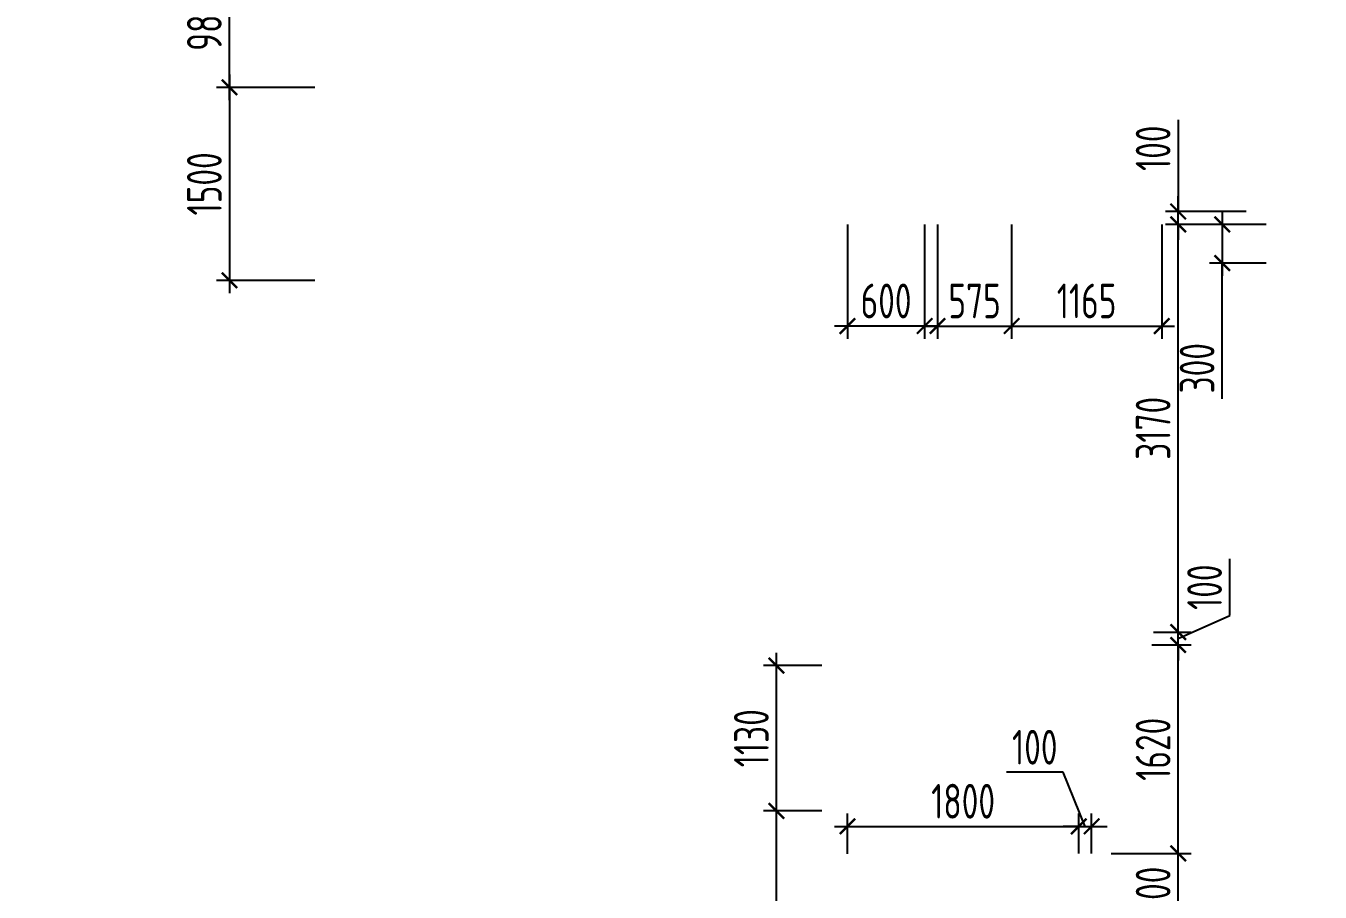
# Model space of a CAD drawing. Header units: millimetres. Extents: x -350007 to 536090, y -888 to 198380.
# Drawn here: x -201025 to -190965, y 65906 to 72639 of the extents above; entities that cross this region are included whole.
import ezdxf

# ---------------------------------------------------------------- set-up
doc = ezdxf.new("R2010")
doc.units = ezdxf.units.MM
doc.layers.add('АР_Размеры нов.', color=15, linetype='Continuous', lineweight=0)
doc.styles.add('ISOCPEUR', font='isocpeur.ttf', dxfattribs={"width": 0.7})
doc.dimstyles.new('R_100', dxfattribs={"dimtxt": 270, "dimasz": 120, "dimexe": 100, "dimexo": 0, "dimgap": 60, "dimtad": 1, "dimdec": 0, "dimrnd": 5, "dimzin": 0, "dimdsep": 46, "dimtxsty": 'ISOCPEUR', "dimblk": 'ARCHTICK', "dimcen": 0, "dimdle": 100, "dimclrd": 256, "dimclre": 256, "dimclrt": 256, "dimadec": 0, "dimazin": 0, "dimtfac": 2, "dimtdec": 0, "dimtofl": 0, "dimtmove": 1, "dimatfit": 3, "dimfxl": 1, "dimtvp": 3, "dimtolj": 1, "dimtzin": 0, "dimarcsym": 0})

# ---------------------------------------------------------------- blocks, each defined once
blk = doc.blocks.new('_ArchTick')
at = {"color": 0, "linetype": 'ByBlock', "const_width": 0.15}
blk.add_lwpolyline([(-0.5, -0.5), (0.5, 0.5)], dxfattribs=at)
blk = doc.blocks.new('*D2764')
at = {"layer": 'АР_Размеры нов.', "lineweight": -2, "ltscale": 100, "transparency": 16777216}
for p, q in [((-193363, 71096), (-193363, 70206)), ((-192196, 71096), (-192196, 70206)), ((-193463, 70306), (-192096, 70306))]:
    blk.add_line(p, q, dxfattribs=at)
at = {"layer": 'АР_Размеры нов.', "lineweight": -2, "ltscale": 100, "transparency": 16777216, "xscale": 120, "yscale": 120, "zscale": 120, "rotation": 180}
blk.add_blockref('_ArchTick', (-193363, 70306), dxfattribs=at)
at = {"layer": 'АР_Размеры нов.', "lineweight": -2, "ltscale": 100, "transparency": 16777216, "xscale": 120, "yscale": 120, "zscale": 120}
blk.add_blockref('_ArchTick', (-192196, 70306), dxfattribs=at)
at = {"layer": 'АР_Размеры нов.', "ltscale": 100, "transparency": 16777216, "insert": (-192780, 70501), "char_height": 270, "attachment_point": 5, "style": 'ISOCPEUR'}
blk.add_mtext('\\A1;1165', dxfattribs=at)
blk = doc.blocks.new('*D2766')
at = {"layer": 'АР_Размеры нов.', "lineweight": -2, "ltscale": 100, "transparency": 16777216}
for p, q in [((-199443, 72261), (-199443, 70561)), ((-198779, 72161), (-199543, 72161)), ((-198779, 70661), (-199543, 70661))]:
    blk.add_line(p, q, dxfattribs=at)
at = {"layer": 'АР_Размеры нов.', "lineweight": -2, "ltscale": 100, "transparency": 16777216, "xscale": 120, "yscale": 120, "zscale": 120}
for p, rotation in [((-199443, 72161), 90), ((-199443, 70661), 270)]:
    blk.add_blockref('_ArchTick', p, dxfattribs=dict(at, rotation=rotation))
at = {"layer": 'АР_Размеры нов.', "ltscale": 100, "transparency": 16777216, "insert": (-199638, 71411), "char_height": 270, "attachment_point": 5, "rotation": 90, "style": 'ISOCPEUR'}
blk.add_mtext('\\A1;1500', dxfattribs=at)
blk = doc.blocks.new('*D2693')
at = {"layer": 'АР_Размеры нов.', "lineweight": -2, "ltscale": 100, "transparency": 16777216}
for p, q in [((-199443, 72061), (-199443, 73241)), ((-198979, 73141), (-199543, 73141)), ((-198979, 72161), (-199543, 72161))]:
    blk.add_line(p, q, dxfattribs=at)
at = {"layer": 'АР_Размеры нов.', "lineweight": -2, "ltscale": 100, "transparency": 16777216, "xscale": 120, "yscale": 120, "zscale": 120}
for p, rotation in [((-199443, 73141), 90), ((-199443, 72161), 270)]:
    blk.add_blockref('_ArchTick', p, dxfattribs=dict(at, rotation=rotation))
at = {"layer": 'АР_Размеры нов.', "ltscale": 100, "transparency": 16777216, "insert": (-199638, 72651), "char_height": 270, "attachment_point": 5, "rotation": 90, "style": 'ISOCPEUR'}
blk.add_mtext('\\A1;980', dxfattribs=at)
blk = doc.blocks.new('*D2694')
at = {"layer": 'АР_Размеры нов.', "lineweight": -2, "ltscale": 100, "transparency": 16777216}
for p, q in [((-193939, 71096), (-193939, 70206)), ((-193363, 71096), (-193363, 70206)), ((-194039, 70306), (-193263, 70306))]:
    blk.add_line(p, q, dxfattribs=at)
at = {"layer": 'АР_Размеры нов.', "lineweight": -2, "ltscale": 100, "transparency": 16777216, "xscale": 120, "yscale": 120, "zscale": 120, "rotation": 180}
blk.add_blockref('_ArchTick', (-193939, 70306), dxfattribs=at)
at = {"layer": 'АР_Размеры нов.', "lineweight": -2, "ltscale": 100, "transparency": 16777216, "xscale": 120, "yscale": 120, "zscale": 120}
blk.add_blockref('_ArchTick', (-193363, 70306), dxfattribs=at)
at = {"layer": 'АР_Размеры нов.', "ltscale": 100, "transparency": 16777216, "insert": (-193651, 70501), "char_height": 270, "attachment_point": 5, "style": 'ISOCPEUR'}
blk.add_mtext('\\A1;575', dxfattribs=at)
blk = doc.blocks.new('*D1688')
at = {"layer": 'АР_Размеры нов.', "lineweight": -2, "ltscale": 500, "transparency": 16777216}
for p, q in [((-194639, 71096), (-194639, 70206)), ((-194039, 71096), (-194039, 70206)), ((-193939, 70306), (-194739, 70306))]:
    blk.add_line(p, q, dxfattribs=at)
at = {"layer": 'АР_Размеры нов.', "lineweight": -2, "ltscale": 500, "transparency": 16777216, "xscale": 120, "yscale": 120, "zscale": 120, "rotation": 180}
blk.add_blockref('_ArchTick', (-194639, 70306), dxfattribs=at)
at = {"layer": 'АР_Размеры нов.', "lineweight": -2, "ltscale": 500, "transparency": 16777216, "xscale": 120, "yscale": 120, "zscale": 120}
blk.add_blockref('_ArchTick', (-194039, 70306), dxfattribs=at)
at = {"layer": 'АР_Размеры нов.', "lineweight": 13, "ltscale": 500, "transparency": 16777216, "insert": (-194339, 70501), "char_height": 270, "attachment_point": 5, "style": 'ISOCPEUR'}
blk.add_mtext('\\A1;600', dxfattribs=at)
blk = doc.blocks.new('*D1698')
at = {"layer": 'АР_Размеры нов.', "lineweight": -2, "ltscale": 500, "transparency": 16777216}
for p, q in [((-192068, 65506), (-192068, 66306)), ((-192590, 66206), (-191968, 66206)), ((-193562, 65606), (-191968, 65606))]:
    blk.add_line(p, q, dxfattribs=at)
at = {"layer": 'АР_Размеры нов.', "lineweight": -2, "ltscale": 500, "transparency": 16777216, "xscale": 120, "yscale": 120, "zscale": 120}
for p, rotation in [((-192068, 66206), 90), ((-192068, 65606), 270)]:
    blk.add_blockref('_ArchTick', p, dxfattribs=dict(at, rotation=rotation))
at = {"layer": 'АР_Размеры нов.', "lineweight": 13, "ltscale": 500, "transparency": 16777216, "insert": (-192263, 65906), "char_height": 270, "attachment_point": 5, "rotation": 90, "style": 'ISOCPEUR'}
blk.add_mtext('\\A1;600', dxfattribs=at)
blk = doc.blocks.new('*D1699')
at = {"layer": 'АР_Размеры нов.', "lineweight": -2, "ltscale": 500, "transparency": 16777216}
for p, q in [((-192068, 66106), (-192068, 67927)), ((-192274, 67827), (-191968, 67827)), ((-192590, 66206), (-191968, 66206))]:
    blk.add_line(p, q, dxfattribs=at)
at = {"layer": 'АР_Размеры нов.', "lineweight": -2, "ltscale": 500, "transparency": 16777216, "xscale": 120, "yscale": 120, "zscale": 120}
for p, rotation in [((-192068, 67827), 90), ((-192068, 66206), 270)]:
    blk.add_blockref('_ArchTick', p, dxfattribs=dict(at, rotation=rotation))
at = {"layer": 'АР_Размеры нов.', "lineweight": 13, "ltscale": 500, "transparency": 16777216, "insert": (-192263, 67016), "char_height": 270, "attachment_point": 5, "rotation": 90, "style": 'ISOCPEUR'}
blk.add_mtext('\\A1;1620', dxfattribs=at)
blk = doc.blocks.new('*D1700')
at = {"layer": 'АР_Размеры нов.', "lineweight": -2, "ltscale": 500, "transparency": 16777216}
for p, q in [((-191668, 68055), (-191668, 68497)), ((-192068, 67877), (-191668, 68055)), ((-192068, 67927), (-192068, 68047)), ((-192261, 67927), (-191968, 67927)), ((-192068, 67827), (-192068, 67927)), ((-192274, 67827), (-191968, 67827)), ((-192068, 67827), (-192068, 67707))]:
    blk.add_line(p, q, dxfattribs=at)
at = {"layer": 'АР_Размеры нов.', "lineweight": -2, "ltscale": 500, "transparency": 16777216, "xscale": 120, "yscale": 120, "zscale": 120}
for p, rotation in [((-192068, 67927), 270), ((-192068, 67827), 90)]:
    blk.add_blockref('_ArchTick', p, dxfattribs=dict(at, rotation=rotation))
at = {"layer": 'АР_Размеры нов.', "lineweight": 13, "ltscale": 500, "transparency": 16777216, "insert": (-191863, 68276), "char_height": 270, "attachment_point": 5, "rotation": 90, "style": 'ISOCPEUR'}
blk.add_mtext('\\A1;100', dxfattribs=at)
blk = doc.blocks.new('*D1701')
at = {"layer": 'АР_Размеры нов.', "lineweight": -2, "ltscale": 500, "transparency": 16777216}
for p, q in [((-192068, 67827), (-192068, 71196)), ((-191684, 71096), (-192168, 71096)), ((-192261, 67927), (-191968, 67927))]:
    blk.add_line(p, q, dxfattribs=at)
at = {"layer": 'АР_Размеры нов.', "lineweight": -2, "ltscale": 500, "transparency": 16777216, "xscale": 120, "yscale": 120, "zscale": 120}
for p, rotation in [((-192068, 71096), 90), ((-192068, 67927), 270)]:
    blk.add_blockref('_ArchTick', p, dxfattribs=dict(at, rotation=rotation))
at = {"layer": 'АР_Размеры нов.', "lineweight": 13, "ltscale": 500, "transparency": 16777216, "insert": (-192263, 69511), "char_height": 270, "attachment_point": 5, "rotation": 90, "style": 'ISOCPEUR'}
blk.add_mtext('\\A1;3170', dxfattribs=at)
blk = doc.blocks.new('*D1743')
at = {"layer": 'АР_Размеры нов.', "lineweight": -2, "ltscale": 500, "transparency": 16777216}
for p, q in [((-194639, 66203), (-194639, 66517)), ((-192841, 66206), (-192841, 66517)), ((-194739, 66417), (-192741, 66417))]:
    blk.add_line(p, q, dxfattribs=at)
at = {"layer": 'АР_Размеры нов.', "lineweight": -2, "ltscale": 500, "transparency": 16777216, "xscale": 120, "yscale": 120, "zscale": 120, "rotation": 180}
blk.add_blockref('_ArchTick', (-194639, 66417), dxfattribs=at)
at = {"layer": 'АР_Размеры нов.', "lineweight": -2, "ltscale": 500, "transparency": 16777216, "xscale": 120, "yscale": 120, "zscale": 120}
blk.add_blockref('_ArchTick', (-192841, 66417), dxfattribs=at)
at = {"layer": 'АР_Размеры нов.', "lineweight": 13, "ltscale": 500, "transparency": 16777216, "insert": (-193740, 66612), "char_height": 270, "attachment_point": 5, "style": 'ISOCPEUR'}
blk.add_mtext('\\A1;1800', dxfattribs=at)
blk = doc.blocks.new('*D1744')
at = {"layer": 'АР_Размеры нов.', "lineweight": -2, "ltscale": 500, "transparency": 16777216}
for p, q in [((-192962, 66837), (-193404, 66837)), ((-192791, 66417), (-192962, 66837)), ((-192841, 66206), (-192841, 66517)), ((-192741, 66206), (-192741, 66517)), ((-192841, 66417), (-192961, 66417)), ((-192841, 66417), (-192741, 66417)), ((-192741, 66417), (-192621, 66417))]:
    blk.add_line(p, q, dxfattribs=at)
at = {"layer": 'АР_Размеры нов.', "lineweight": -2, "ltscale": 500, "transparency": 16777216, "xscale": 120, "yscale": 120, "zscale": 120}
blk.add_blockref('_ArchTick', (-192841, 66417), dxfattribs=at)
at = {"layer": 'АР_Размеры нов.', "lineweight": -2, "ltscale": 500, "transparency": 16777216, "xscale": 120, "yscale": 120, "zscale": 120, "rotation": 180}
blk.add_blockref('_ArchTick', (-192741, 66417), dxfattribs=at)
at = {"layer": 'АР_Размеры нов.', "lineweight": 13, "ltscale": 500, "transparency": 16777216, "insert": (-193183, 67032), "char_height": 270, "attachment_point": 5, "style": 'ISOCPEUR'}
blk.add_mtext('\\A1;100', dxfattribs=at)
blk = doc.blocks.new('*D1978')
at = {"layer": 'АР_Размеры нов.', "lineweight": -2, "ltscale": 500, "transparency": 16777216}
for p, q in [((-195191, 61556), (-195191, 66637)), ((-194839, 66537), (-195291, 66537)), ((-194839, 61656), (-195291, 61656))]:
    blk.add_line(p, q, dxfattribs=at)
at = {"layer": 'АР_Размеры нов.', "lineweight": -2, "ltscale": 500, "transparency": 16777216, "xscale": 120, "yscale": 120, "zscale": 120}
for p, rotation in [((-195191, 66537), 90), ((-195191, 61656), 270)]:
    blk.add_blockref('_ArchTick', p, dxfattribs=dict(at, rotation=rotation))
at = {"layer": 'АР_Размеры нов.', "lineweight": 13, "ltscale": 500, "transparency": 16777216, "insert": (-195386, 64096), "char_height": 270, "attachment_point": 5, "rotation": 90, "style": 'ISOCPEUR'}
blk.add_mtext('\\A1;4880', dxfattribs=at)
blk = doc.blocks.new('*D1979')
at = {"layer": 'АР_Размеры нов.', "lineweight": -2, "ltscale": 500, "transparency": 16777216}
for p, q in [((-195191, 66437), (-195191, 67767)), ((-194839, 67667), (-195291, 67667)), ((-194839, 66537), (-195291, 66537))]:
    blk.add_line(p, q, dxfattribs=at)
at = {"layer": 'АР_Размеры нов.', "lineweight": -2, "ltscale": 500, "transparency": 16777216, "xscale": 120, "yscale": 120, "zscale": 120}
for p, rotation in [((-195191, 67667), 90), ((-195191, 66537), 270)]:
    blk.add_blockref('_ArchTick', p, dxfattribs=dict(at, rotation=rotation))
at = {"layer": 'АР_Размеры нов.', "lineweight": 13, "ltscale": 500, "transparency": 16777216, "insert": (-195386, 67102), "char_height": 270, "attachment_point": 5, "rotation": 90, "style": 'ISOCPEUR'}
blk.add_mtext('\\A1;1130', dxfattribs=at)
blk = doc.blocks.new('*D2086')
at = {"layer": 'АР_Размеры нов.', "lineweight": -2, "ltscale": 500, "transparency": 16777216}
for p, q in [((-192068, 71908), (-192068, 71196)), ((-192068, 71196), (-192068, 71316)), ((-191540, 71196), (-192168, 71196)), ((-192068, 71096), (-192068, 71196)), ((-191540, 71096), (-192168, 71096)), ((-192068, 71096), (-192068, 70976))]:
    blk.add_line(p, q, dxfattribs=at)
at = {"layer": 'АР_Размеры нов.', "lineweight": -2, "ltscale": 500, "transparency": 16777216, "xscale": 120, "yscale": 120, "zscale": 120}
for p, rotation in [((-192068, 71196), 270), ((-192068, 71096), 90)]:
    blk.add_blockref('_ArchTick', p, dxfattribs=dict(at, rotation=rotation))
at = {"layer": 'АР_Размеры нов.', "lineweight": 13, "ltscale": 500, "transparency": 16777216, "insert": (-192263, 71688), "char_height": 270, "attachment_point": 5, "rotation": 90, "style": 'ISOCPEUR'}
blk.add_mtext('\\A1;100', dxfattribs=at)
blk = doc.blocks.new('*D3133')
at = {"layer": 'АР_Размеры нов.', "lineweight": -2, "transparency": 16777216}
for p, q in [((-191726, 71196), (-191726, 70695)), ((-191384, 71096), (-191826, 71096)), ((-191384, 70795), (-191826, 70795)), ((-191726, 69739), (-191726, 70795))]:
    blk.add_line(p, q, dxfattribs=at)
at = {"layer": 'АР_Размеры нов.', "lineweight": -2, "transparency": 16777216, "xscale": 120, "yscale": 120, "zscale": 120}
for p, rotation in [((-191726, 71096), 90), ((-191726, 70795), 270)]:
    blk.add_blockref('_ArchTick', p, dxfattribs=dict(at, rotation=rotation))
at = {"layer": 'АР_Размеры нов.', "transparency": 16777216, "insert": (-191921, 69978), "char_height": 270, "attachment_point": 5, "rotation": 90, "style": 'ISOCPEUR'}
blk.add_mtext('\\A1;300', dxfattribs=at)
blk = doc.blocks.new('*D7171')
at = {"layer": 'АР_Размеры нов.', "lineweight": -2, "transparency": 16777216}
for p, q in [((-301542, 115211), (-301542, 114753)), ((-301341, 115051), (-301341, 114753)), ((-301642, 114853), (-301241, 114853)), ((-301442, 114853), (-301263, 114258)), ((-301263, 114258), (-300784, 114258)), ((-182484, 67738), (-182925, 67738)), ((-182494, 67218), (-182484, 67738)), ((-182544, 66846), (-182544, 67318)), ((-182444, 66846), (-182444, 67318)), ((-182544, 67218), (-182664, 67218)), ((-182444, 67218), (-182544, 67218)), ((-182444, 67218), (-182324, 67218))]:
    blk.add_line(p, q, dxfattribs=at)
at = {"layer": 'АР_Размеры нов.', "lineweight": -2, "transparency": 16777216, "xscale": 120, "yscale": 120, "zscale": 120, "rotation": 180}
for p in [(-301542, 114853), (-182444, 67218)]:
    blk.add_blockref('_ArchTick', p, dxfattribs=at)
at = {"layer": 'АР_Размеры нов.', "lineweight": -2, "transparency": 16777216, "xscale": 120, "yscale": 120, "zscale": 120}
for p in [(-301341, 114853), (-182544, 67218)]:
    blk.add_blockref('_ArchTick', p, dxfattribs=at)
at = {"layer": 'АР_Размеры нов.', "transparency": 16777216, "char_height": 270, "attachment_point": 5, "style": 'ISOCPEUR'}
for s, insert in [('\\A1;200', (-301024, 114453)), ('\\A1;100', (-182705, 67933))]:
    blk.add_mtext(s, dxfattribs=dict(at, insert=insert))
blk = doc.blocks.new('*D7184')
at = {"layer": 'АР_Размеры нов.', "lineweight": -2, "transparency": 16777216}
for p, q in [((-186100, 131671), (-186003, 131996)), ((-186003, 131996), (-185656, 131996)), ((-186145, 131371), (-186145, 131771)), ((-186055, 131531), (-186055, 131771)), ((-186145, 131671), (-186265, 131671)), ((-186145, 131671), (-186055, 131671)), ((-186055, 131671), (-185935, 131671)), ((-281863, 59885), (-281863, 59309)), ((-281179, 59885), (-281179, 59309)), ((-281963, 59409), (-281079, 59409))]:
    blk.add_line(p, q, dxfattribs=at)
at = {"layer": 'АР_Размеры нов.', "lineweight": -2, "transparency": 16777216, "xscale": 120, "yscale": 120, "zscale": 120}
for p in [(-186145, 131671), (-281179, 59409)]:
    blk.add_blockref('_ArchTick', p, dxfattribs=at)
at = {"layer": 'АР_Размеры нов.', "lineweight": -2, "transparency": 16777216, "xscale": 120, "yscale": 120, "zscale": 120, "rotation": 180}
for p in [(-186055, 131671), (-281863, 59409)]:
    blk.add_blockref('_ArchTick', p, dxfattribs=at)
at = {"layer": 'АР_Размеры нов.', "transparency": 16777216, "char_height": 270, "attachment_point": 5, "style": 'ISOCPEUR'}
for s, insert in [('\\A1;90', (-185829, 132191)), ('\\A1;685', (-281521, 59604))]:
    blk.add_mtext(s, dxfattribs=dict(at, insert=insert))
blk = doc.blocks.new('*D7185')
at = {"layer": 'АР_Размеры нов.', "lineweight": -2, "transparency": 16777216}
for p, q in [((-152915, 120873), (-152915, 121315)), ((-153510, 120695), (-152915, 120873)), ((-153510, 120521), (-153510, 120869)), ((-154304, 120769), (-153410, 120769)), ((-154464, 120621), (-153410, 120621)), ((-280686, 59785), (-280686, 60786)), ((-281179, 60686), (-280586, 60686)), ((-281179, 59885), (-280586, 59885))]:
    blk.add_line(p, q, dxfattribs=at)
at = {"layer": 'АР_Размеры нов.', "lineweight": -2, "transparency": 16777216, "xscale": 120, "yscale": 120, "zscale": 120}
for p, rotation in [((-153510, 120769), 90), ((-153510, 120621), 270), ((-280686, 60686), 90), ((-280686, 59885), 270)]:
    blk.add_blockref('_ArchTick', p, dxfattribs=dict(at, rotation=rotation))
at = {"layer": 'АР_Размеры нов.', "transparency": 16777216, "char_height": 270, "attachment_point": 5, "rotation": 90, "style": 'ISOCPEUR'}
for s, insert in [('\\A1;150', (-153110, 121094)), ('\\A1;800', (-280881, 60286))]:
    blk.add_mtext(s, dxfattribs=dict(at, insert=insert))
blk = doc.blocks.new('*D7186')
at = {"layer": 'АР_Размеры нов.', "lineweight": -2, "transparency": 16777216}
for p, q in [((-172393, 113364), (-172393, 115311)), ((-171329, 115211), (-172493, 115211)), ((-171329, 113464), (-172493, 113464)), ((-280686, 59985), (-280686, 55406)), ((-281179, 59885), (-280586, 59885)), ((-281179, 55506), (-280586, 55506))]:
    blk.add_line(p, q, dxfattribs=at)
at = {"layer": 'АР_Размеры нов.', "lineweight": -2, "transparency": 16777216, "xscale": 120, "yscale": 120, "zscale": 120}
for p, rotation in [((-172393, 115211), 90), ((-172393, 113464), 270), ((-280686, 59885), 90), ((-280686, 55506), 270)]:
    blk.add_blockref('_ArchTick', p, dxfattribs=dict(at, rotation=rotation))
at = {"layer": 'АР_Размеры нов.', "transparency": 16777216, "char_height": 270, "attachment_point": 5, "rotation": 90, "style": 'ISOCPEUR'}
for s, insert in [('\\A1;1745', (-172588, 114338)), ('\\A1;4380', (-280881, 57695))]:
    blk.add_mtext(s, dxfattribs=dict(at, insert=insert))

msp = doc.modelspace()

# ---------------------------------------------------------------- dimensions: what is measured, and where the dimension line sits
at = {"layer": 'АР_Размеры нов.'}
for base, p1, p2, picture, middle in [((-186055.2, 131670.6), (-186145.2, 131370.7), (-186055.2, 131530.7), '*D7184', (-185942.7, 132190.6)), ((-281179, 59408.8), (-281863.4, 59884.7), (-281179, 59884.7), '*D7184', (-281521.2, 59603.8)), ((-301341.3, 114852.6), (-301542.1, 115210.7), (-301341.3, 115050.7), '*D7171', (-301203.2, 114452.6))]:
    dim = msp.add_linear_dim(base=base, p1=p1, p2=p2, dimstyle='R_100', override={"dimpost": '\\X'}, dxfattribs=at)
    dim.commit()
    dim.dimension.update_dxf_attribs({"geometry": picture, "text_midpoint": middle})
for base, p1, p2, picture, middle in [((-153510.4, 120769.1), (-154463.9, 120620.7), (-154303.9, 120769.1), '*D7185', (-153110.4, 120933.4)), ((-280686, 60686.4), (-281179, 59884.7), (-281179, 60686.4), '*D7185', (-280881, 60285.5)), ((-172392.8, 115210.7), (-171328.9, 113464.4), (-171328.9, 115210.7), '*D7186', (-172587.8, 114337.6)), ((-280686, 55506), (-281179, 59884.7), (-281179, 55506), '*D7186', (-280881, 57695.3))]:
    dim = msp.add_linear_dim(base=base, p1=p1, p2=p2, angle=90, dimstyle='R_100', override={"dimpost": '\\X'}, dxfattribs=at)
    dim.commit()
    dim.dimension.update_dxf_attribs({"geometry": picture, "text_midpoint": middle})
dim = msp.add_linear_dim(base=(-182543.8, 67218.2), p1=(-182443.8, 66845.6), p2=(-182543.8, 66845.6), dimstyle='R_100', override={"dimpost": '\\X'}, dxfattribs=at)
dim.commit()
dim.dimension.update_dxf_attribs({"geometry": '*D7171', "text_midpoint": (-182543.9, 67738.2), "dimtype": 160})
at = {"layer": 'АР_Размеры нов.', "ltscale": 100}
for base, p1, p2, override, picture, middle in [((-199443.2, 73140.7), (-198978.9, 72160.7), (-198978.9, 73140.7), {"dimpost": '\\X', "dimfxl": 2.5, "dimarcsym": 1}, '*D2693', (-199638.2, 72650.7)), ((-199443.2, 70660.7), (-198778.9, 72160.7), (-198778.9, 70660.7), {"dimpost": '\\X', "dimfxl": 300, "dimarcsym": 1}, '*D2766', (-199638.2, 71410.7))]:
    dim = msp.add_linear_dim(base=base, p1=p1, p2=p2, angle=90, dimstyle='R_100', override=override, dxfattribs=at)
    dim.commit()
    dim.dimension.update_dxf_attribs({"geometry": picture, "text_midpoint": middle})
at = {"layer": 'АР_Размеры нов.', "lineweight": 13, "ltscale": 500}
for base, p1, p2, picture, middle in [((-192067.8, 71195.7), (-191540.2, 71095.7), (-191540.2, 71195.7), '*D2086', (-192038.7, 71687.5)), ((-192067.8, 67926.8), (-192273.7, 67826.8), (-192260.7, 67926.8), '*D1700', (-191667.8, 68115.3))]:
    dim = msp.add_linear_dim(base=base, p1=p1, p2=p2, angle=90, dimstyle='R_100', override={"dimpost": '\\X'}, dxfattribs=at)
    dim.commit()
    dim.dimension.update_dxf_attribs({"geometry": picture, "text_midpoint": middle, "dimtype": 160})
for base, p1, p2, picture, middle in [((-192067.8, 71095.7), (-192260.7, 67926.8), (-191684.3, 71095.7), '*D1701', (-192262.8, 69511.3)), ((-192067.8, 67826.8), (-192590.3, 66205.7), (-192273.7, 67826.8), '*D1699', (-192262.8, 67016.3)), ((-195190.8, 67666.8), (-194838.9, 66536.8), (-194838.9, 67666.8), '*D1979', (-195385.8, 67101.8)), ((-195190.8, 66536.8), (-194838.9, 61655.7), (-194838.9, 66536.8), '*D1978', (-195385.8, 64096.2)), ((-192067.8, 66205.7), (-193562.2, 65605.7), (-192590.3, 66205.7), '*D1698', (-192262.8, 65905.7))]:
    dim = msp.add_linear_dim(base=base, p1=p1, p2=p2, angle=90, dimstyle='R_100', override={"dimpost": '\\X'}, dxfattribs=at)
    dim.commit()
    dim.dimension.update_dxf_attribs({"geometry": picture, "text_midpoint": middle})
at = {"layer": 'АР_Размеры нов.'}
dim = msp.add_linear_dim(base=(-191726.4, 70795.4), p1=(-191383.9, 71095.7), p2=(-191383.8, 70795.4), angle=90, dimstyle='R_100', override={"dimpost": '\\X'}, dxfattribs=at)
dim.commit()
dim.dimension.update_dxf_attribs({"geometry": '*D3133', "text_midpoint": (-191632.1, 69978.1), "dimtype": 160})
at = {"layer": 'АР_Размеры нов.', "lineweight": 13, "ltscale": 500}
for base, p1, p2, picture, middle in [((-194638.9, 70306.3), (-194039, 71095.7), (-194638.9, 71095.7), '*D1688', (-194338.9, 70501.3)), ((-192841, 66417.5), (-194638.9, 66203.4), (-192841, 66205.7), '*D1743', (-193739.9, 66612.5))]:
    dim = msp.add_linear_dim(base=base, p1=p1, p2=p2, dimstyle='R_100', override={"dimpost": '\\X'}, dxfattribs=at)
    dim.commit()
    dim.dimension.update_dxf_attribs({"geometry": picture, "text_midpoint": middle})
at = {"layer": 'АР_Размеры нов.', "ltscale": 100}
for base, p1, p2, override, picture, middle in [((-193363.4632, 70306.2984), (-193938.9927, 71095.6687), (-193363.4632, 71095.6687), {"dimpost": '\\X', "dimfxl": 2.5, "dimarcsym": 1}, '*D2694', (-193651.228, 70501.2984)), ((-192196.5, 70306.3), (-193363.5, 71095.7), (-192196.5, 71095.7), {"dimpost": '\\X', "dimfxl": 300, "dimarcsym": 1}, '*D2764', (-192780, 70501.3))]:
    dim = msp.add_linear_dim(base=base, p1=p1, p2=p2, dimstyle='R_100', override=override, dxfattribs=at)
    dim.commit()
    dim.dimension.update_dxf_attribs({"geometry": picture, "text_midpoint": middle})
at = {"layer": 'АР_Размеры нов.', "lineweight": 13, "ltscale": 500}
dim = msp.add_linear_dim(base=(-192741, 66417.5), p1=(-192841, 66205.7), p2=(-192741, 66205.7), dimstyle='R_100', override={"dimpost": '\\X'}, dxfattribs=at)
dim.commit()
dim.dimension.update_dxf_attribs({"geometry": '*D1744', "text_midpoint": (-193022.3, 66837.5), "dimtype": 160})

doc.saveas('drawing.dxf')
